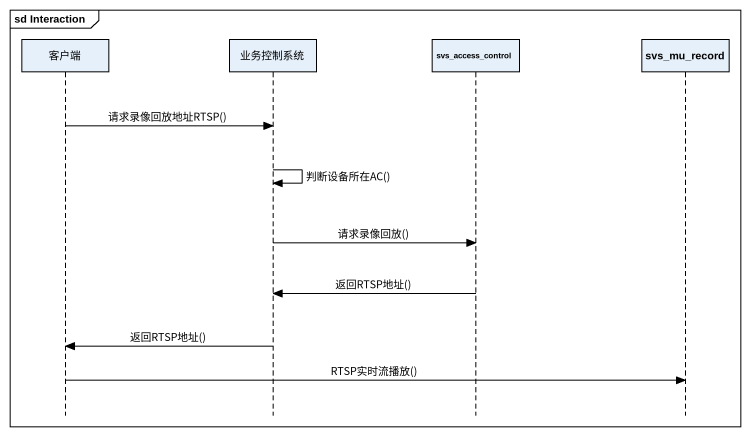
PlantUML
@startuml
mainframe sd Interaction
hide footbox
participant 客户端
participant 业务控制系统
participant svs_access_control
participant svs_mu_record

客户端 -> 业务控制系统 : 请求录像回放地址RTSP()
业务控制系统 -> 业务控制系统 : 判断设备所在AC()
业务控制系统 -> svs_access_control : 请求录像回放()
svs_access_control -> 业务控制系统 : 返回RTSP地址()
业务控制系统 -> 客户端 : 返回RTSP地址()
客户端 -> svs_mu_record : RTSP实时流播放()
@enduml
